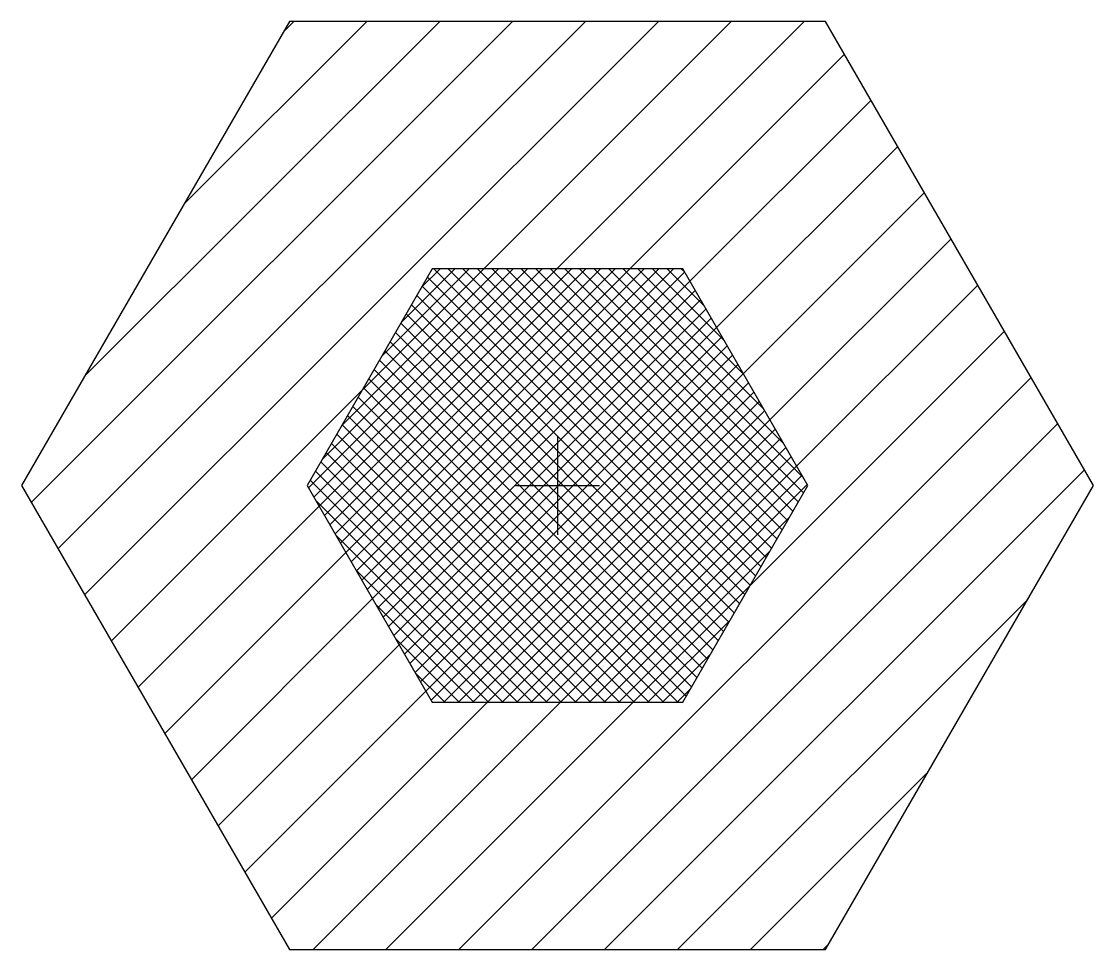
# Model space of a CAD drawing. Header units: inches. Extents: x 0 to 13, y 0 to 11.3.
import ezdxf

# ---------------------------------------------------------------- set-up
doc = ezdxf.new("R2010")
doc.units = ezdxf.units.IN

# ---------------------------------------------------------------- blocks, each defined once
blk = doc.blocks.new('EKU8')
h = blk.add_hatch()
h.set_pattern_fill('ANSI31', color=4, scale=5, style=0)
h.set_pattern_definition([(45, (0, 0), (-0.441941738, 0.441941738), [])])
h.paths.add_polyline_path([(35968.147, 6762.238), (35961.647, 6762.238), (35958.397, 6756.608), (35961.647, 6750.979), (35968.147, 6750.979), (35971.397, 6756.608)])
h.paths.add_polyline_path([(35966.415, 6759.238), (35967.932, 6756.608), (35966.415, 6753.979), (35963.379, 6753.979), (35961.861, 6756.608), (35963.379, 6759.238)], flags=16)
h = blk.add_hatch()
h.set_pattern_fill('ANSI37', color=4, style=0)
h.set_pattern_definition([(45, (0, 0), (-0.08838834765, 0.08838834765), []), (135, (0, 0), (-0.08838834765, -0.08838834765), [])])
h.paths.add_polyline_path([(35966.415, 6759.238), (35963.379, 6759.238), (35961.861, 6756.608), (35963.379, 6753.979), (35966.415, 6753.979), (35967.932, 6756.608)])
at = {"color": 2}
for p, q in [((35964.897, 6757.206), (35964.897, 6756.01)), ((35964.388, 6756.608), (35965.405, 6756.608))]:
    blk.add_line(p, q, dxfattribs=at)
at = {"color": 4}
for points in [[(35961.647, 6762.238), (35958.397, 6756.608), (35961.647, 6750.979), (35968.147, 6750.979), (35971.397, 6756.608), (35968.147, 6762.238)], [(35963.379, 6759.238), (35961.861, 6756.608), (35963.379, 6753.979), (35966.415, 6753.979), (35967.932, 6756.608), (35966.415, 6759.238)]]:
    blk.add_lwpolyline(points, close=True, dxfattribs=at)

msp = doc.modelspace()

# ---------------------------------------------------------------- block references
msp.add_blockref('EKU8', (-35958.397, -6750.979))

doc.saveas('drawing.dxf')
